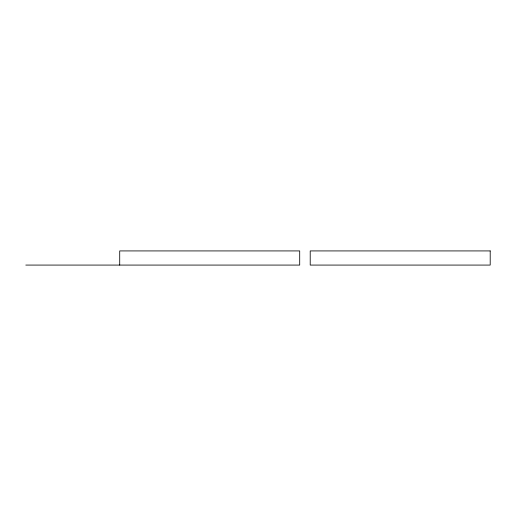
<?xml version="1.0" encoding="UTF-8"?>
<svg xmlns="http://www.w3.org/2000/svg" width="516" height="516" viewBox="0 0 516 516"><rect width="100%" height="100%" fill="white"/><g stroke="black" fill="none" stroke-linecap="round" stroke-linejoin="round"><path stroke-width="0.77" d="M25.8 265.076L299.699 265.076L299.699 250.924L119.712 250.924L119.712 265.076M490.2 250.924L310.213 250.924L310.213 265.076L490.2 265.076L490.2 250.924"/></g></svg>
